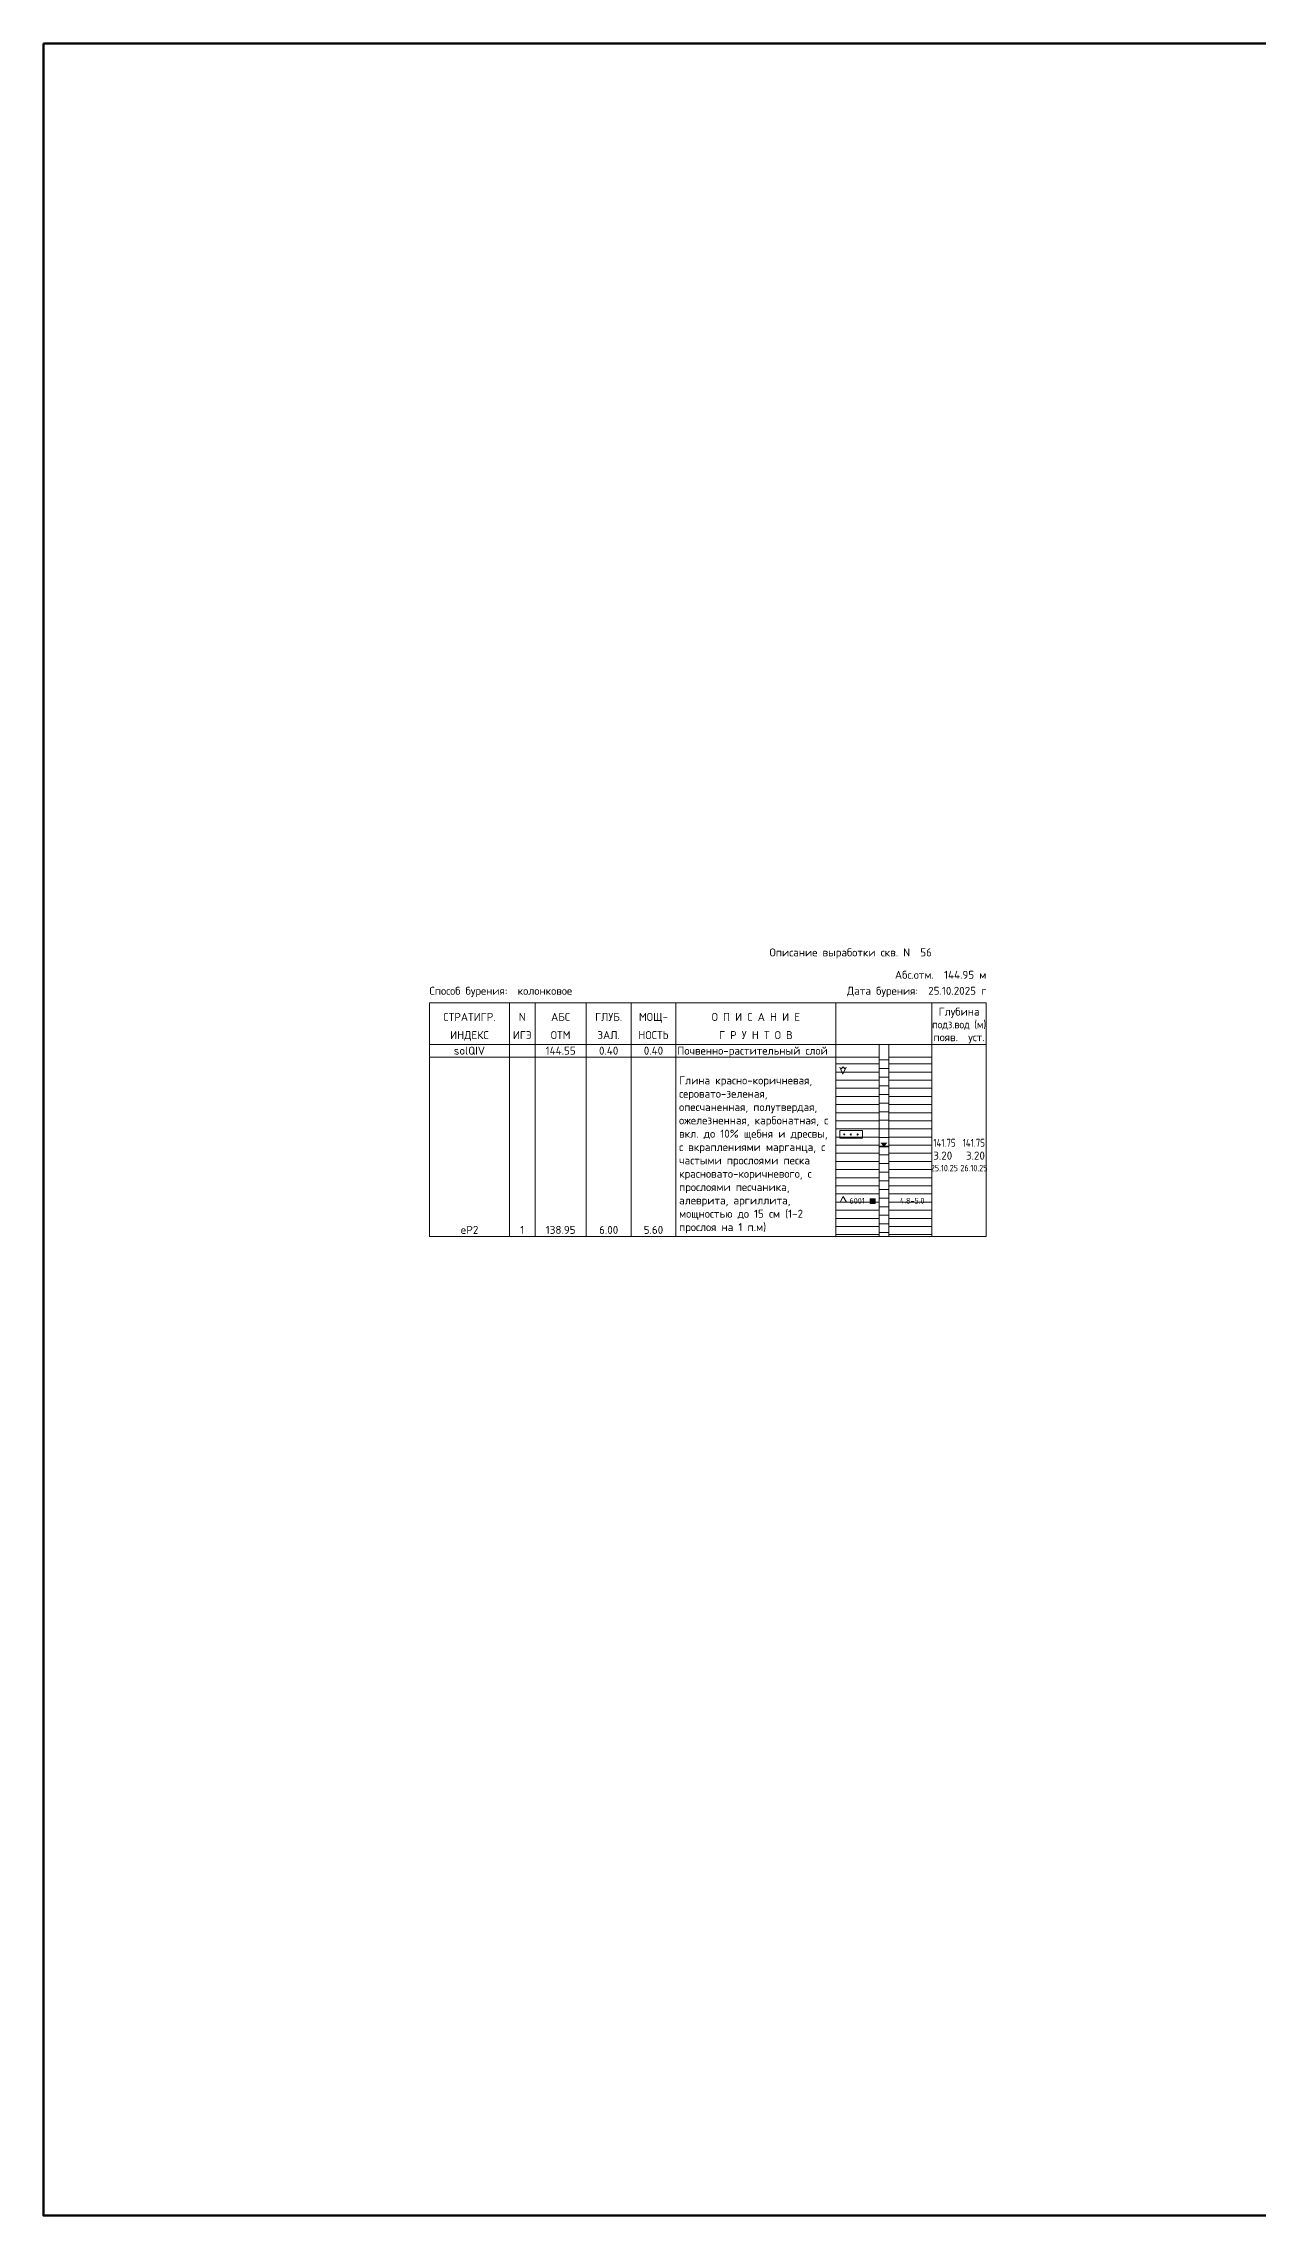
# Model space of a CAD drawing. Header units: metres. Extents: x 317593 to 442455, y 34945 to 102819.
# Drawn here: x 317593 to 355529, y 34945 to 102819 of the extents above; entities that cross this region are included whole.
import ezdxf
from ezdxf.enums import TextEntityAlignment as Align

# ---------------------------------------------------------------- set-up
doc = ezdxf.new("R2010")
doc.units = ezdxf.units.M
doc.layers.get('0').update_dxf_attribs({"lineweight": 0})
for name, color, linetype in [('Probe', 7, 'Continuous'), ('Skv', 7, 'Continuous'), ('Table', 7, 'Continuous'), ('Water', 7, 'Continuous')]:
    doc.layers.add(name, color=color, linetype=linetype)
doc.layers.add('помощь', color=1, linetype='Continuous', lineweight=0, plot=False)
for name, color, linetype, lineweight in [('СПДС_РАЗМЕРЫ', 7, 'Continuous', 18), ('текст', 7, 'Continuous', 18), ('штриховка', 7, 'Continuous', 9)]:
    doc.layers.add(name, color=color, linetype=linetype, lineweight=lineweight)
doc.styles.add('ISOCPEUR', font='isocpeur.ttf')
pattern_1 = [(0, (-4751548.6, 1144081.56), (6e-14, 254), [])]

# ---------------------------------------------------------------- blocks, each defined once
blk = doc.blocks.new('IZ18')
at = {"color": 7, "linetype": 'Continuous', "lineweight": 0, "flags": 128}
for points in [[(-0.004, 0.224), (0.093, 0.004), (0.199, 0.221)], [(0.027, 0.157), (0.1, 0.234), (0.17, 0.164)]]:
    blk.add_lwpolyline(points, dxfattribs=at)
blk = doc.blocks.new('VK12')
at = {"color": 7, "linetype": 'Continuous', "lineweight": 0, "flags": 128}
blk.add_lwpolyline([(0.007, 0.007), (0.107, 0.182), (0.208, 0.007)], close=True, dxfattribs=at)
blk = doc.blocks.new('PR_KV')
at = {"linetype": 'Continuous', "lineweight": 0}
blk.add_hatch(color=256, dxfattribs=at).paths.add_polyline_path([(-0.077, 0.075), (0.077, 0.075), (0.077, -0.075), (-0.077, -0.075)])
at = {"color": 7, "linetype": 'Continuous', "lineweight": 0, "flags": 128}
blk.add_lwpolyline([(-0.077, 0.075), (0.077, 0.075), (0.077, -0.075), (-0.077, -0.075)], close=True, dxfattribs=at)

msp = doc.modelspace()

# ---------------------------------------------------------------- hatches: boundary and pattern name
at = {"layer": 'Water'}
msp.add_hatch(color=5, dxfattribs=at).paths.add_polyline_path([(343853.54, 68340.75), (343743.54, 68470.75), (343963.54, 68470.75)])
at = {"layer": 'штриховка'}
h = msp.add_hatch(dxfattribs=at)
h.set_pattern_fill('ANSI31', color=256, scale=80, angle=315, style=0)
h.set_pattern_definition(pattern_1)
h.paths.add_polyline_path([(342353.54, 71140.75), (343703.54, 71140.75), (343703.54, 65540.75), (342353.54, 65540.75)])
h = msp.add_hatch(dxfattribs=at)
h.set_pattern_fill('ANSI31', color=256, scale=85, angle=315, style=0)
h.set_pattern_definition([(0, (-4751548.6, 1144081.56), (6e-14, 269.875), [])])
h.paths.add_polyline_path([(343703.54, 71140.75), (344003.54, 71140.75), (344003.54, 65540.75), (343703.54, 65540.75)])
h = msp.add_hatch(dxfattribs=at)
h.set_pattern_fill('ANSI31', color=256, scale=80, angle=315, style=0)
h.set_pattern_definition(pattern_1)
h.paths.add_polyline_path([(344003.54, 71140.75), (345353.54, 71140.75), (345353.54, 65540.75), (344003.54, 65540.75)])

# ---------------------------------------------------------------- linework, layer by layer
at = {"color": 7, "linetype": 'Continuous', "lineweight": 0}
for p, q in [((329653.54, 72840.75), (347053.54, 72840.75)), ((329653.54, 71540.75), (329653.54, 72840.75)), ((332153.54, 71540.75), (332153.54, 72840.75)), ((332953.54, 71540.75), (332953.54, 72840.75)), ((334553.54, 71540.75), (334553.54, 72840.75)), ((335953.54, 71540.75), (335953.54, 72840.75)), ((337353.54, 71540.75), (337353.54, 72840.75)), ((342353.54, 71540.75), (342353.54, 72840.75)), ((345353.54, 71540.75), (345353.54, 72840.75)), ((347053.54, 71540.75), (347053.54, 72840.75)), ((329653.54, 71540.75), (347053.54, 71540.75))]:
    msp.add_line(p, q, dxfattribs=at)
at = {"linetype": 'Continuous', "lineweight": 0, "flags": 128}
msp.add_lwpolyline([(342476.54, 68847.41), (343183.54, 68847.41), (343183.54, 68607.41), (342476.54, 68607.41)], close=True, dxfattribs=at)
at = {"color": 7, "linetype": 'Continuous', "lineweight": 0}
for centre in [(342613.86, 68728.73), (342816.84, 68726.41), (343033.81, 68726.43)]:
    msp.add_circle(centre, 16.5, dxfattribs=at)
at = {"layer": 'Skv', "color": 7, "linetype": 'Continuous', "lineweight": 0}
for p, q in [((342353.54, 71540.75), (343703.54, 71540.75)), ((345353.54, 71540.75), (344003.54, 71540.75)), ((342353.54, 71140.75), (343703.54, 71140.75)), ((344003.54, 71140.75), (345353.54, 71140.75)), ((342353.54, 65540.75), (343703.54, 65540.75)), ((344003.54, 65540.75), (345353.54, 65540.75))]:
    msp.add_line(p, q, dxfattribs=at)
msp.add_lwpolyline([(343703.54, 71540.75), (344003.54, 71540.75), (344003.54, 65540.75), (343703.54, 65540.75), (343703.54, 71540.75), (343703.54, 71540.75)], close=True, dxfattribs=at)
at = {"layer": 'Table', "color": 7, "linetype": 'Continuous', "lineweight": 0}
for p, q in [((329653.54, 71540.75), (329653.54, 65540.75)), ((332153.54, 71540.75), (332153.54, 65540.75)), ((332953.54, 71540.75), (332953.54, 65540.75)), ((334553.54, 71540.75), (334553.54, 65540.75)), ((335953.54, 71540.75), (335953.54, 65540.75)), ((337353.54, 71540.75), (337353.54, 65540.75)), ((342353.54, 71540.75), (342353.54, 65540.75)), ((345353.54, 71540.75), (345353.54, 65540.75)), ((347053.54, 71540.75), (347053.54, 65540.75)), ((329653.54, 71140.75), (332153.54, 71140.75)), ((332153.54, 71140.75), (332953.54, 71140.75)), ((332953.54, 71140.75), (334553.54, 71140.75)), ((334553.54, 71140.75), (335953.54, 71140.75)), ((335953.54, 71140.75), (337353.54, 71140.75)), ((329653.54, 65540.75), (332153.54, 65540.75)), ((332153.54, 65540.75), (332953.54, 65540.75)), ((332953.54, 65540.75), (334553.54, 65540.75)), ((334553.54, 65540.75), (335953.54, 65540.75)), ((335953.54, 65540.75), (337353.54, 65540.75)), ((337353.54, 65540.75), (342353.54, 65540.75)), ((345353.54, 65540.75), (347053.54, 65540.75))]:
    msp.add_line(p, q, dxfattribs=at)
at = {"layer": 'Water', "color": 5, "linetype": 'Continuous', "lineweight": 0}
msp.add_line((343703.54, 68340.75), (344003.54, 68340.75), dxfattribs=at)
at = {"layer": 'помощь', "lineweight": 53, "ltscale": 10}
msp.add_lwpolyline([(317592.76, 102819.38), (419633.95, 102819.38), (419633.95, 34945.23), (317592.76, 34945.23)], close=True, dxfattribs=at)
at = {"layer": 'текст'}
msp.add_line((337353.54, 71140.75), (342353.54, 71140.75), dxfattribs=at)

# ---------------------------------------------------------------- block references
at = {"layer": 'Probe', "xscale": 1000, "yscale": 1000, "zscale": 1000}
msp.add_blockref('PR_KV', (343503.54, 66640.75), dxfattribs=at)
at = {"layer": 'Skv', "xscale": 1000, "yscale": 1000, "zscale": 1000}
for name, p in [('IZ18', (342478.54, 70607.41)), ('VK12', (342478.54, 66607.41))]:
    msp.add_blockref(name, p, dxfattribs=at)

# ---------------------------------------------------------------- texts
at = {"layer": 'СПДС_РАЗМЕРЫ', "insert": (337453.54, 65640.75), "char_height": 250, "width": 4776.9213, "attachment_point": 7, "style": 'ISOCPEUR'}
msp.add_mtext('Глина красно-коричневая, серовато-зеленая, опесчаненная, полутвердая, ожелезненная, карбонатная, с вкл. до 10% щебня и дресвы, с вкраплениями марганца, с частыми прослоями песка красновато-коричневого, с прослоями песчаника, алеврита, аргиллита, мощностью до 15 см (1-2 прослоя на 1 п.м)', dxfattribs=at)
at = {"layer": 'текст', "style": 'ISOCPEUR'}
for s, height, p in [('Описание выработки скв. N  56', 250, (345353.54, 74291.42)), ('Дата бурения:  25.10.2025 г', 250, (347053.54, 73090.75)), ('Абс.отм.  144.95 м', 250, (347053.54, 73590.75)), ('3.20', 250, (347009.49, 67940.75)), ('6001', 180, (343253.54, 66565.75))]:
    msp.add_text(s, height=height, dxfattribs=at).set_placement(p, align=Align.RIGHT)
for s, height, p in [('Способ бурения:  колонковое', 250, (329653.54, 73090.75)), ('Почвенно-растительный слой', 250, (337397.6, 71220.75)), ('3.20', 250, (345397.6, 67940.75)), ('4.8-5.0', 180, (344353.54, 66565.75))]:
    msp.add_text(s, height=height, dxfattribs=at).set_placement(p)
for s, p in [('Глубина', (346203.54, 72440.75)), ('СТРАТИГР.', (330903.54, 72274.08)), ('ИНДЕКС', (330903.54, 71707.41)), ('ИГЭ', (332553.54, 71707.41)), ('N', (332553.54, 72274.08)), ('ОТМ', (333753.54, 71707.41)), ('АБС', (333753.54, 72274.08)), ('ГЛУБ.', (335253.54, 72274.08)), ('ЗАЛ.', (335253.54, 71707.41)), ('НОСТЬ', (336653.54, 71707.41)), ('МОЩ-', (336653.54, 72274.08)), ('О П И С А Н И Е', (339853.54, 72274.08)), ('Г Р У Н Т О В', (339853.54, 71707.41)), ('solQIV', (330903.54, 71220.75)), ('144.55', (333753.54, 71220.75)), ('0.40', (335253.54, 71220.75)), ('0.40', (336653.54, 71220.75)), ('появ.  уст.', (346203.54, 71640.75)), ('eP2', (330903.54, 65620.75)), ('1', (332553.54, 65620.75)), ('138.95', (333753.54, 65620.75)), ('6.00', (335253.54, 65620.75)), ('5.60', (336653.54, 65620.75))]:
    msp.add_text(s, height=250, dxfattribs=at).set_placement(p, align=Align.CENTER)
for s, height, width, p in [('подз.вод (м)', 250, 0.9, (346203.54, 72040.75)), ('25.10.25', 200, 0.8, (345743.74, 67577.2)), ('26.10.25', 200, 0.8, (346667.47, 67577.2))]:
    msp.add_text(s, height=height, dxfattribs=dict(at, width=width)).set_placement(p, align=Align.CENTER)
at = {"layer": 'текст', "style": 'ISOCPEUR', "width": 0.8}
msp.add_text('141.75', height=250, dxfattribs=at).set_placement((345397.6, 68340.75))
msp.add_text('141.75', height=250, dxfattribs=at).set_placement((347009.49, 68340.75), align=Align.RIGHT)

doc.saveas('drawing.dxf')
